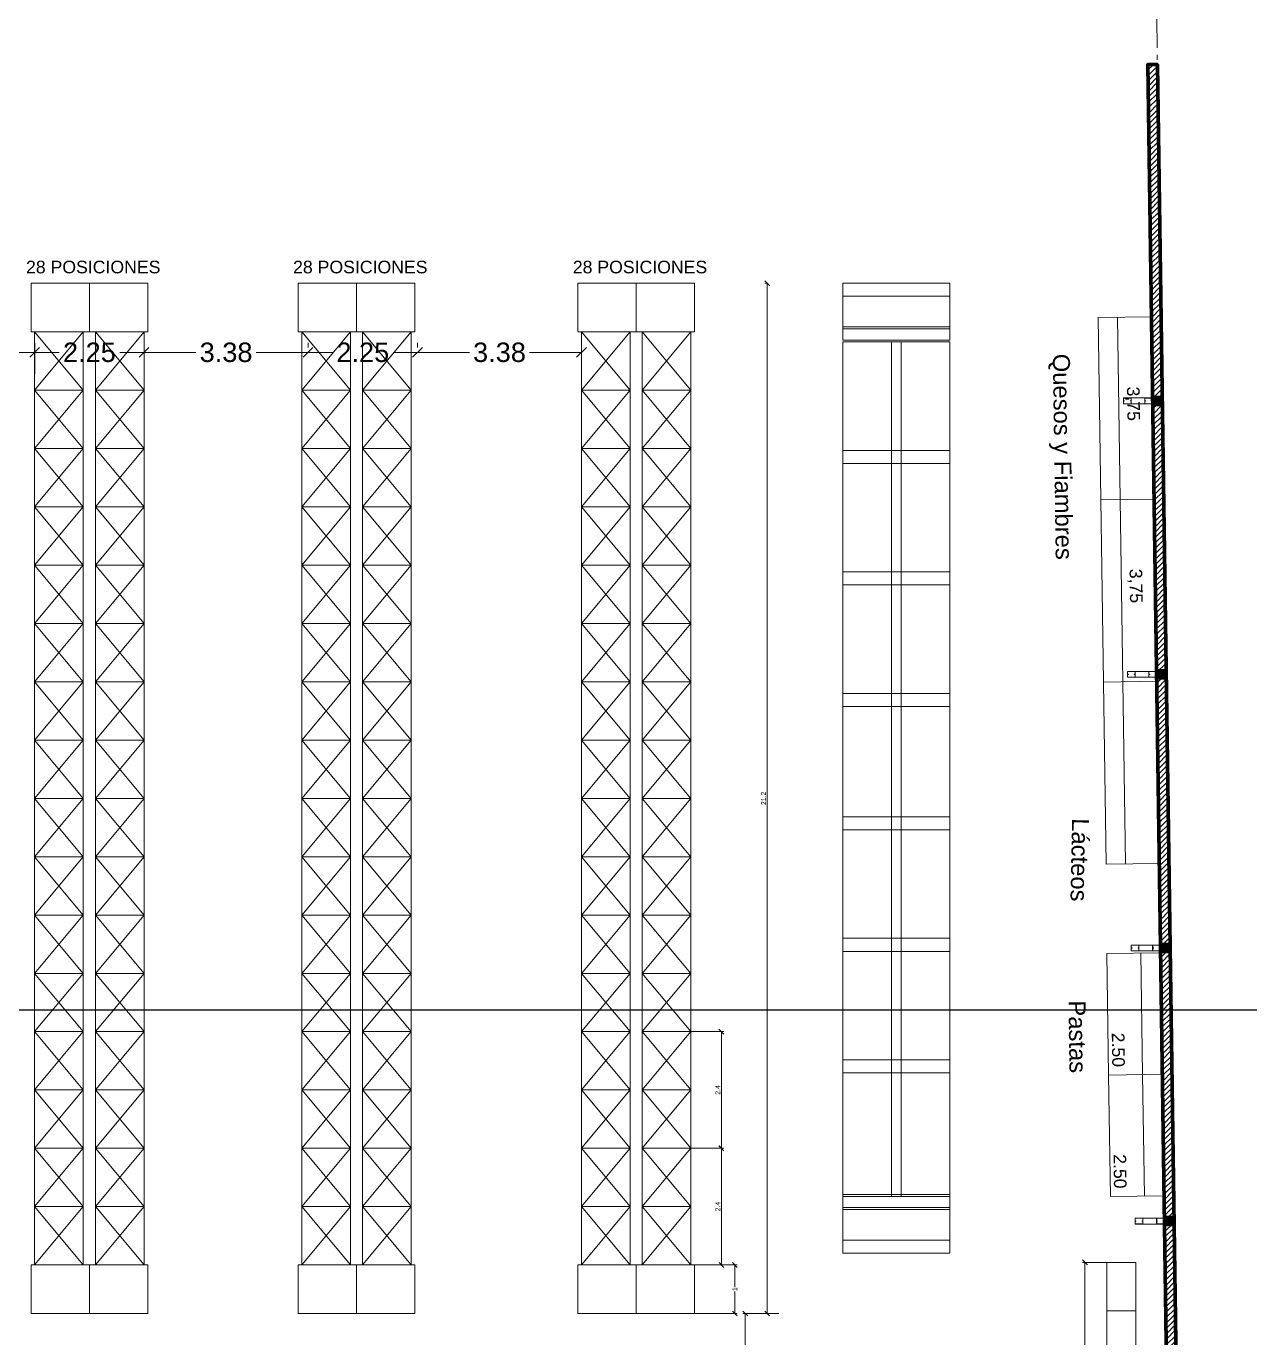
# Model space of a CAD drawing. Header units: inches. Extents: x 2 to 337, y 2 to 182.
# Drawn here: x 272.05 to 297.22, y 63.4 to 90.39 of the extents above; entities that cross this region are included whole.
import ezdxf

# ---------------------------------------------------------------- set-up
doc = ezdxf.new("R2010")
doc.units = ezdxf.units.IN
doc.header["$MEASUREMENT"] = 0
doc.linetypes.add('ACAD_ISO10W100', pattern=[18, 12, -3, 0, -3])
for name, color, linetype, lineweight in [('01 eje', 30, 'ACAD_ISO10W100', 9), ('L COTAS', 1, 'Continuous', 9), ('L EQUIP', 6, 'Continuous', 9), ('l muro', 5, 'Continuous', 80), ('L PANELES', 136, 'Continuous', 50), ('LAVADO MU', 10, 'Continuous', 5), ('smr acero', 170, 'Continuous', 15)]:
    doc.layers.add(name, color=color, linetype=linetype, lineweight=lineweight)
doc.layers.add('01-COTAS ESTRUCTURA', color=9, linetype='Continuous')
doc.styles.add('2mm para 1.100', font='ARIAL.TTF')
doc.styles.add('ARIAL', font='ARIAL.TTF')
doc.styles.get("Standard").update_dxf_attribs({"font": 'ARIAL.TTF'})
doc.dimstyles.new('cotas 1.100', dxfattribs={"dimscale": 2, "dimtxt": 0.2, "dimasz": 0.1, "dimexe": 0.1, "dimexo": 0.05, "dimgap": 0.05, "dimtad": 0, "dimzin": 0, "dimdsep": 46, "dimtxsty": '2mm para 1.100', "dimblk": 'OBLIQUE', "dimcen": 0.09, "dimclrd": 256, "dimclre": 256, "dimclrt": 256, "dimaunit": 1, "dimadec": 3, "dimazin": 0, "dimtfac": 1, "dimtofl": 0, "dimtmove": 2, "dimatfit": 3, "dimfxl": 0, "dimtolj": 1, "dimtzin": 0, "dimlwd": -1, "dimlwe": -1, "dimarcsym": 0})
doc.dimstyles.new('cotas 1.50', dxfattribs={"dimscale": 0.5, "dimtxt": 0.2, "dimasz": 0.2, "dimexe": 0.1, "dimexo": 0, "dimgap": 0.05, "dimtad": 1, "dimdsep": 46, "dimtxsty": 'ARIAL', "dimblk": 'OBLIQUE', "dimcen": 0.09, "dimclrd": 256, "dimclre": 256, "dimclrt": 256, "dimadec": 0, "dimazin": 2, "dimtfac": 1, "dimtofl": 0, "dimtmove": 2, "dimatfit": 3, "dimfxl": 0, "dimtolj": 1, "dimtzin": 0, "dimlwd": -1, "dimlwe": -1, "dimarcsym": 0})

# ---------------------------------------------------------------- blocks, each defined once
blk = doc.blocks.new('terreno1')
at = {"layer": '01 eje', "ltscale": 0.05}
blk.add_line((2904.08, 736.346), (2902.361, 855.185), dxfattribs=at)
blk = doc.blocks.new('_Oblique')
at = {"color": 0, "linetype": 'ByBlock', "lineweight": -2}
blk.add_line((-0.5, -0.5), (0.5, 0.5), dxfattribs=at)
blk = doc.blocks.new('*D675')
at = {"layer": 'Defpoints', "color": 0}
for p in [(294.281, 64.956), (293.832, 59.876), (294.281, 59.876)]:
    blk.add_point(p, dxfattribs=at)
at = {"layer": 'L COTAS'}
for p, q in [((294.281, 64.956), (293.782, 64.956)), ((293.832, 64.956), (293.832, 59.876)), ((294.281, 59.876), (293.782, 59.876))]:
    blk.add_line(p, q, dxfattribs=at)
at = {"layer": 'L COTAS', "xscale": 0.1, "yscale": 0.1, "zscale": 0.1}
for p, rotation in [((293.832, 64.956), 90), ((293.832, 59.876), 270)]:
    blk.add_blockref('_Oblique', p, dxfattribs=dict(at, rotation=rotation))
at = {"layer": 'L COTAS', "insert": (293.756, 62.416), "char_height": 0.1, "attachment_point": 5, "rotation": 90, "style": 'ARIAL'}
blk.add_mtext('\\A1;5.08', dxfattribs=at)
blk = doc.blocks.new('congelados')
at = {"layer": 'L EQUIP', "linetype": 'ByBlock', "ltscale": 0.01}
for p, q in [((3418.445, 775.796), (3418.445, 769.316)), ((3418.445, 775.796), (3418.445, 757.046)), ((3420.645, 775.796), (3420.645, 757.046)), ((3420.645, 775.796), (3420.645, 769.586)), ((3420.645, 774.856), (3418.445, 774.856)), ((3420.645, 774.586), (3418.445, 774.586)), ((3420.645, 774.586), (3418.445, 774.586)), ((3419.445, 774.626), (3419.445, 757.046)), ((3419.645, 774.626), (3419.645, 757.046)), ((3420.645, 772.086), (3418.445, 772.086)), ((3420.645, 772.086), (3419.545, 772.086)), ((3420.645, 771.816), (3418.445, 771.816)), ((3420.645, 771.816), (3419.545, 771.816)), ((3420.645, 769.586), (3418.445, 769.586)), ((3420.645, 769.586), (3419.545, 769.586)), ((3420.645, 769.316), (3418.445, 769.316)), ((3420.645, 769.316), (3419.545, 769.316)), ((3420.645, 767.086), (3418.445, 767.086)), ((3420.645, 767.086), (3419.545, 767.086)), ((3420.645, 766.816), (3418.445, 766.816)), ((3420.645, 766.816), (3419.545, 766.816)), ((3420.645, 764.546), (3418.445, 764.546)), ((3420.645, 764.546), (3419.545, 764.546)), ((3420.645, 764.276), (3418.445, 764.276)), ((3420.645, 764.276), (3419.545, 764.276)), ((3420.645, 762.046), (3418.445, 762.046)), ((3420.645, 762.046), (3419.545, 762.046)), ((3420.645, 761.776), (3418.445, 761.776)), ((3420.645, 761.776), (3419.545, 761.776)), ((3420.645, 759.546), (3418.445, 759.546)), ((3420.645, 759.546), (3419.545, 759.546)), ((3420.645, 759.276), (3418.445, 759.276)), ((3420.645, 759.276), (3419.545, 759.276)), ((3420.645, 757.046), (3418.445, 757.046)), ((3420.645, 756.776), (3418.445, 756.776))]:
    blk.add_line(p, q, dxfattribs=at)
for points in [[(3420.645, 774.896), (3418.445, 774.896), (3418.445, 775.796), (3420.645, 775.796)], [(3420.645, 774.626), (3418.445, 774.626), (3418.445, 775.526), (3420.645, 775.526)], [(3420.645, 756.106), (3418.445, 756.106), (3418.445, 757.006), (3420.645, 757.006)], [(3420.645, 755.836), (3418.445, 755.836), (3418.445, 756.736), (3420.645, 756.736)]]:
    blk.add_lwpolyline(points, close=True, dxfattribs=at)
blk = doc.blocks.new('rack')
at = {"linetype": 'ByBlock', "ltscale": 0.01}
for p, q in [((0, 1.2), (1, 0)), ((1, 1.2), (0, 0))]:
    blk.add_line(p, q, dxfattribs=at)
blk.add_lwpolyline([(0, 0), (1, 0), (1, 1.2), (0, 1.2)], close=True, dxfattribs=at)
blk = doc.blocks.new('02')
at = {"layer": 'L EQUIP'}
for points in [[(3379.339, 790.694), (3379.339, 789.694), (3380.539, 789.694), (3380.539, 790.694), (3379.339, 790.694)], [(3380.539, 790.694), (3380.539, 789.694), (3381.739, 789.694), (3381.739, 790.694), (3380.539, 790.694)], [(3379.339, 770.494), (3379.339, 769.494), (3380.539, 769.494), (3380.539, 770.494), (3379.339, 770.494)], [(3380.539, 770.494), (3380.539, 769.494), (3381.739, 769.494), (3381.739, 770.494), (3380.539, 770.494)]]:
    blk.add_lwpolyline(points, dxfattribs=at)
at = {"layer": 'L EQUIP', "linetype": 'ByBlock', "ltscale": 0.01}
for p in [(3379.414, 788.494), (3379.414, 788.494), (3380.664, 788.494), (3379.414, 787.294), (3379.414, 787.294), (3380.664, 787.294), (3380.664, 787.294), (3379.414, 786.094), (3379.414, 786.094), (3380.664, 786.094), (3380.664, 786.094), (3379.414, 784.894), (3379.414, 784.894), (3380.664, 784.894), (3380.664, 784.894), (3379.414, 783.694), (3379.414, 783.694), (3380.664, 783.694), (3380.664, 783.694), (3379.414, 782.494), (3379.414, 782.494), (3380.664, 782.494), (3380.664, 782.494), (3379.414, 781.294), (3379.414, 781.294), (3380.664, 781.294), (3380.664, 781.294), (3379.414, 780.094), (3379.414, 780.094), (3380.664, 780.094), (3380.664, 780.094), (3379.414, 778.894), (3379.414, 778.894), (3380.664, 778.894), (3380.664, 778.894), (3379.414, 777.694), (3379.414, 777.694), (3380.664, 777.694), (3380.664, 777.694), (3379.414, 776.494), (3379.414, 776.494), (3380.664, 776.494), (3380.664, 776.494), (3379.414, 775.294), (3379.414, 775.294), (3380.664, 775.294), (3380.664, 775.294), (3379.414, 774.094), (3379.414, 774.094), (3380.664, 774.094), (3380.664, 774.094), (3379.414, 772.894), (3379.414, 772.894), (3380.664, 772.894), (3380.664, 772.894), (3379.414, 771.694), (3379.414, 771.694), (3380.664, 771.694), (3380.664, 771.694), (3379.414, 770.494), (3379.414, 770.494), (3380.664, 770.494), (3380.664, 770.494)]:
    blk.add_blockref('rack', p, dxfattribs=at)
at = {"layer": 'L EQUIP', "linetype": 'ByBlock', "ltscale": 0.01, "insert": (3379.236, 791.157), "char_height": 0.26, "width": 4.44912, "attachment_point": 1}
blk.add_mtext('28 POSICIONES', dxfattribs=at)
blk = doc.blocks.new('*D676')
at = {"layer": 'Defpoints', "color": 0}
for p in [(287.295, 85.104), (287.295, 63.904), (287.534, 63.904)]:
    blk.add_point(p, dxfattribs=at)
at = {"layer": 'L COTAS'}
for p, q in [((287.295, 85.104), (287.245, 85.104)), ((287.295, 85.104), (287.295, 63.904)), ((287.534, 63.904), (287.245, 63.904))]:
    blk.add_line(p, q, dxfattribs=at)
at = {"layer": 'L COTAS', "xscale": 0.1, "yscale": 0.1, "zscale": 0.1}
for p, rotation in [((287.295, 85.104), 90), ((287.295, 63.904), 270)]:
    blk.add_blockref('_Oblique', p, dxfattribs=dict(at, rotation=rotation))
at = {"layer": 'L COTAS', "insert": (287.219, 74.504), "char_height": 0.1, "attachment_point": 5, "rotation": 90, "style": 'ARIAL'}
blk.add_mtext('\\A1;21.2', dxfattribs=at)
blk = doc.blocks.new('*D677')
at = {"layer": 'Defpoints', "color": 0}
for p in [(287.295, 63.904), (286.743, 59.904), (286.844, 59.904)]:
    blk.add_point(p, dxfattribs=at)
at = {"layer": 'L COTAS'}
for p, q in [((287.295, 63.904), (286.794, 63.904)), ((286.844, 63.904), (286.844, 62.486)), ((286.844, 59.904), (286.844, 62.366)), ((286.743, 59.904), (286.894, 59.904))]:
    blk.add_line(p, q, dxfattribs=at)
at = {"layer": 'L COTAS', "xscale": 0.1, "yscale": 0.1, "zscale": 0.1}
for p, rotation in [((286.844, 63.904), 90), ((286.844, 59.904), 270)]:
    blk.add_blockref('_Oblique', p, dxfattribs=dict(at, rotation=rotation))
at = {"layer": 'L COTAS', "insert": (286.844, 62.426), "char_height": 0.1, "attachment_point": 5, "rotation": 90, "style": 'ARIAL'}
blk.add_mtext('\\A1;4', dxfattribs=at)
blk = doc.blocks.new('*D678')
at = {"layer": 'Defpoints', "color": 0}
for p in [(285.72, 69.704), (285.72, 67.304), (286.353, 67.304)]:
    blk.add_point(p, dxfattribs=at)
at = {"layer": 'L COTAS'}
for p, q in [((285.72, 69.704), (286.403, 69.704)), ((286.353, 69.704), (286.353, 67.304)), ((285.72, 67.304), (286.403, 67.304))]:
    blk.add_line(p, q, dxfattribs=at)
at = {"layer": 'L COTAS', "xscale": 0.1, "yscale": 0.1, "zscale": 0.1}
for p, rotation in [((286.353, 69.704), 90), ((286.353, 67.304), 270)]:
    blk.add_blockref('_Oblique', p, dxfattribs=dict(at, rotation=rotation))
at = {"layer": 'L COTAS', "insert": (286.278, 68.504), "char_height": 0.1, "attachment_point": 5, "rotation": 90, "style": 'ARIAL'}
blk.add_mtext('\\A1;2.4', dxfattribs=at)
blk = doc.blocks.new('*D679')
at = {"layer": 'Defpoints', "color": 0}
for p in [(285.721, 67.304), (285.721, 64.904), (286.354, 64.904)]:
    blk.add_point(p, dxfattribs=at)
at = {"layer": 'L COTAS'}
for p, q in [((285.721, 67.304), (286.404, 67.304)), ((286.354, 67.304), (286.354, 64.904)), ((285.721, 64.904), (286.404, 64.904))]:
    blk.add_line(p, q, dxfattribs=at)
at = {"layer": 'L COTAS', "xscale": 0.1, "yscale": 0.1, "zscale": 0.1}
for p, rotation in [((286.354, 67.304), 90), ((286.354, 64.904), 270)]:
    blk.add_blockref('_Oblique', p, dxfattribs=dict(at, rotation=rotation))
at = {"layer": 'L COTAS', "insert": (286.278, 66.104), "char_height": 0.1, "attachment_point": 5, "rotation": 90, "style": 'ARIAL'}
blk.add_mtext('\\A1;2.4', dxfattribs=at)
blk = doc.blocks.new('*D680')
at = {"layer": 'Defpoints', "color": 0}
for p in [(285.795, 64.904), (285.795, 63.904), (286.629, 63.904)]:
    blk.add_point(p, dxfattribs=at)
at = {"layer": 'L COTAS'}
for p, q in [((285.795, 64.904), (286.679, 64.904)), ((286.629, 64.904), (286.629, 64.447)), ((286.629, 63.904), (286.629, 64.36)), ((285.795, 63.904), (286.679, 63.904))]:
    blk.add_line(p, q, dxfattribs=at)
at = {"layer": 'L COTAS', "xscale": 0.1, "yscale": 0.1, "zscale": 0.1}
for p, rotation in [((286.629, 64.904), 90), ((286.629, 63.904), 270)]:
    blk.add_blockref('_Oblique', p, dxfattribs=dict(at, rotation=rotation))
at = {"layer": 'L COTAS', "insert": (286.629, 64.404), "char_height": 0.1, "attachment_point": 5, "rotation": 90, "style": 'ARIAL'}
blk.add_mtext('\\A1;1', dxfattribs=at)
blk = doc.blocks.new('*D686')
at = {"layer": 'Defpoints', "color": 0}
for p in [(268.85, 83.679), (272.225, 83.679), (272.225, 83.136)]:
    blk.add_point(p, dxfattribs=at)
at = {"layer": 'L COTAS'}
for p, q in [((268.85, 83.779), (268.85, 83.879)), ((268.85, 83.679), (269.917, 83.679)), ((272.225, 83.679), (271.157, 83.679)), ((272.225, 83.236), (272.225, 83.879))]:
    blk.add_line(p, q, dxfattribs=at)
at = {"layer": 'L COTAS', "xscale": 0.2, "yscale": 0.2, "zscale": 0.2, "rotation": 180}
blk.add_blockref('_Oblique', (268.85, 83.679), dxfattribs=at)
at = {"layer": 'L COTAS', "xscale": 0.2, "yscale": 0.2, "zscale": 0.2}
blk.add_blockref('_Oblique', (272.225, 83.679), dxfattribs=at)
at = {"layer": 'L COTAS', "insert": (270.537, 83.679), "char_height": 0.4, "attachment_point": 5, "style": '2mm para 1.100'}
blk.add_mtext('\\A1;3.38', dxfattribs=at)
blk = doc.blocks.new('*D687')
at = {"layer": 'Defpoints', "color": 0}
for p in [(274.475, 83.679), (277.85, 83.679), (277.85, 83.679)]:
    blk.add_point(p, dxfattribs=at)
at = {"layer": 'L COTAS'}
for p, q in [((274.475, 83.779), (274.475, 83.879)), ((274.475, 83.679), (275.542, 83.679)), ((277.85, 83.679), (276.782, 83.679)), ((277.85, 83.779), (277.85, 83.879))]:
    blk.add_line(p, q, dxfattribs=at)
at = {"layer": 'L COTAS', "xscale": 0.2, "yscale": 0.2, "zscale": 0.2, "rotation": 180}
blk.add_blockref('_Oblique', (274.475, 83.679), dxfattribs=at)
at = {"layer": 'L COTAS', "xscale": 0.2, "yscale": 0.2, "zscale": 0.2}
blk.add_blockref('_Oblique', (277.85, 83.679), dxfattribs=at)
at = {"layer": 'L COTAS', "insert": (276.162, 83.679), "char_height": 0.4, "attachment_point": 5, "style": '2mm para 1.100'}
blk.add_mtext('\\A1;3.38', dxfattribs=at)
blk = doc.blocks.new('*D688')
at = {"layer": 'Defpoints', "color": 0}
for p in [(280.1, 83.679), (283.475, 83.679), (283.475, 83.679)]:
    blk.add_point(p, dxfattribs=at)
at = {"layer": 'L COTAS'}
for p, q in [((280.1, 83.779), (280.1, 83.879)), ((280.1, 83.679), (281.167, 83.679)), ((283.475, 83.679), (282.407, 83.679)), ((283.475, 83.779), (283.475, 83.879))]:
    blk.add_line(p, q, dxfattribs=at)
at = {"layer": 'L COTAS', "xscale": 0.2, "yscale": 0.2, "zscale": 0.2, "rotation": 180}
blk.add_blockref('_Oblique', (280.1, 83.679), dxfattribs=at)
at = {"layer": 'L COTAS', "xscale": 0.2, "yscale": 0.2, "zscale": 0.2}
blk.add_blockref('_Oblique', (283.475, 83.679), dxfattribs=at)
at = {"layer": 'L COTAS', "insert": (281.787, 83.679), "char_height": 0.4, "attachment_point": 5, "style": '2mm para 1.100'}
blk.add_mtext('\\A1;3.38', dxfattribs=at)
blk = doc.blocks.new('*D691')
at = {"layer": 'Defpoints', "color": 0}
for p in [(272.225, 83.679), (274.475, 83.679), (274.475, 83.679)]:
    blk.add_point(p, dxfattribs=at)
at = {"layer": 'L COTAS'}
for p, q in [((272.225, 83.779), (272.225, 83.879)), ((272.225, 83.679), (272.725, 83.679)), ((274.475, 83.679), (273.974, 83.679)), ((274.475, 83.779), (274.475, 83.879))]:
    blk.add_line(p, q, dxfattribs=at)
at = {"layer": 'L COTAS', "xscale": 0.2, "yscale": 0.2, "zscale": 0.2, "rotation": 180}
blk.add_blockref('_Oblique', (272.225, 83.679), dxfattribs=at)
at = {"layer": 'L COTAS', "xscale": 0.2, "yscale": 0.2, "zscale": 0.2}
blk.add_blockref('_Oblique', (274.475, 83.679), dxfattribs=at)
at = {"layer": 'L COTAS', "insert": (273.35, 83.679), "char_height": 0.4, "attachment_point": 5, "style": '2mm para 1.100'}
blk.add_mtext('\\A1;2.25', dxfattribs=at)
blk = doc.blocks.new('*D692')
at = {"layer": 'Defpoints', "color": 0}
for p in [(277.85, 83.679), (280.1, 83.679), (280.1, 83.679)]:
    blk.add_point(p, dxfattribs=at)
at = {"layer": 'L COTAS'}
for p, q in [((277.85, 83.779), (277.85, 83.879)), ((277.85, 83.679), (278.35, 83.679)), ((280.1, 83.679), (279.599, 83.679)), ((280.1, 83.779), (280.1, 83.879))]:
    blk.add_line(p, q, dxfattribs=at)
at = {"layer": 'L COTAS', "xscale": 0.2, "yscale": 0.2, "zscale": 0.2, "rotation": 180}
blk.add_blockref('_Oblique', (277.85, 83.679), dxfattribs=at)
at = {"layer": 'L COTAS', "xscale": 0.2, "yscale": 0.2, "zscale": 0.2}
blk.add_blockref('_Oblique', (280.1, 83.679), dxfattribs=at)
at = {"layer": 'L COTAS', "insert": (278.975, 83.679), "char_height": 0.4, "attachment_point": 5, "style": '2mm para 1.100'}
blk.add_mtext('\\A1;2.25', dxfattribs=at)
blk = doc.blocks.new('HELA2')
at = {"layer": 'L EQUIP', "linetype": 'ByBlock', "ltscale": 0.01}
blk.add_line((3604.168, 760.894), (3606.668, 760.894), dxfattribs=at)
blk.add_lwpolyline([(3604.168, 761.294), (3606.668, 761.294), (3606.668, 760.194), (3604.168, 760.194)], close=True, dxfattribs=at)
at = {"layer": 'L EQUIP', "linetype": 'ByBlock', "ltscale": 0.01, "insert": (3605.8, 760.531), "char_height": 0.26, "width": 4.44912, "attachment_point": 1}
blk.add_mtext('2.50', dxfattribs=at)
blk = doc.blocks.new('base1')
at = {"layer": 'smr acero'}
h = blk.add_hatch(color=256, dxfattribs=at)
h.dxf.hatch_style = 1
h.paths.add_polyline_path([(4862.665, 1040.797), (4862.665, 1040.597), (4862.465, 1040.597), (4862.465, 1040.797)])
for p, q in [((4863.111, 1040.757), (4862.809, 1040.757)), ((4863.111, 1040.637), (4862.809, 1040.637))]:
    blk.add_line(p, q, dxfattribs=at)
blk.add_lwpolyline([(4862.465, 1040.597), (4862.665, 1040.597), (4862.665, 1040.797), (4862.465, 1040.797)], close=True, dxfattribs=at)
for points in [[(4862.819, 1040.757), (4862.671, 1040.757, 0.414214), (4862.665, 1040.751), (4862.665, 1040.703, 0.414214), (4862.671, 1040.697), (4862.685, 1040.697), (4862.685, 1040.699), (4862.673, 1040.699, -0.414214), (4862.667, 1040.705), (4862.667, 1040.749, -0.414214), (4862.673, 1040.755), (4862.817, 1040.755, -0.414214), (4862.823, 1040.749), (4862.823, 1040.705, -0.414214), (4862.817, 1040.699), (4862.805, 1040.699), (4862.805, 1040.697), (4862.819, 1040.697, 0.414214), (4862.825, 1040.703), (4862.825, 1040.751, 0.414214)], [(4862.819, 1040.637), (4862.671, 1040.637, -0.414214), (4862.665, 1040.643), (4862.665, 1040.691, -0.414214), (4862.671, 1040.697), (4862.685, 1040.697), (4862.685, 1040.695), (4862.673, 1040.695, 0.414214), (4862.667, 1040.689), (4862.667, 1040.645, 0.414214), (4862.673, 1040.639), (4862.817, 1040.639, 0.414214), (4862.823, 1040.645), (4862.823, 1040.689, 0.414214), (4862.817, 1040.695), (4862.805, 1040.695), (4862.805, 1040.697), (4862.819, 1040.697, -0.414214), (4862.825, 1040.691), (4862.825, 1040.643, -0.414214)], [(4863.111, 1040.757), (4863.259, 1040.757, -0.414214), (4863.265, 1040.751), (4863.265, 1040.703, -0.414214), (4863.259, 1040.697), (4863.245, 1040.697), (4863.245, 1040.699), (4863.257, 1040.699, 0.414214), (4863.263, 1040.705), (4863.263, 1040.749, 0.414214), (4863.257, 1040.755), (4863.113, 1040.755, 0.414214), (4863.107, 1040.749), (4863.107, 1040.705, 0.414214), (4863.113, 1040.699), (4863.125, 1040.699), (4863.125, 1040.697), (4863.111, 1040.697, -0.414214), (4863.105, 1040.703), (4863.105, 1040.751, -0.414214)], [(4863.111, 1040.637), (4863.259, 1040.637, 0.414214), (4863.265, 1040.643), (4863.265, 1040.691, 0.414214), (4863.259, 1040.697), (4863.245, 1040.697), (4863.245, 1040.695), (4863.257, 1040.695, -0.414214), (4863.263, 1040.689), (4863.263, 1040.645, -0.414214), (4863.257, 1040.639), (4863.113, 1040.639, -0.414214), (4863.107, 1040.645), (4863.107, 1040.689, -0.414214), (4863.113, 1040.695), (4863.125, 1040.695), (4863.125, 1040.697), (4863.111, 1040.697, 0.414214), (4863.105, 1040.691), (4863.105, 1040.643, 0.414214)]]:
    blk.add_lwpolyline(points, format="xyb", close=True, dxfattribs=at)

msp = doc.modelspace()

# ---------------------------------------------------------------- hatches: boundary and pattern name
at = {"layer": 'LAVADO MU'}
h = msp.add_hatch(dxfattribs=at)
h.set_pattern_fill('ANSI31', color=256, scale=0.025)
h.set_pattern_definition([(45, (-3196.89822, -701.39074), (-0.0561266008, 0.0561266008), [])])
h.paths.add_polyline_path([(295.088, 92.002), (295.288, 92.002), (294.851, 122.252), (294.651, 122.252)])
h.paths.add_polyline_path([(295.322, 89.602), (295.123, 89.602), (295.717, 48.505), (295.916, 48.505), (295.916, 48.505)])

# ---------------------------------------------------------------- linework, layer by layer
msp.add_lwpolyline([(238.092, 70.152), (315.602, 70.152), (315.602, 44.159), (238.092, 44.159)], close=True)
at = {"layer": 'L EQUIP', "linetype": 'ByBlock', "ltscale": 0.01}
for p, q in [((294.559, 80.652), (294.505, 84.402)), ((294.614, 76.903), (294.559, 80.652)), ((294.668, 73.153), (294.614, 76.903))]:
    msp.add_line(p, q, dxfattribs=at)
for points in [[(295.259, 80.662), (295.205, 84.412), (294.105, 84.396), (294.16, 80.647), (295.259, 80.662)], [(295.314, 76.913), (295.259, 80.662), (294.16, 80.647), (294.214, 76.897), (295.314, 76.913)], [(295.368, 73.163), (295.314, 76.913), (294.214, 76.897), (294.268, 73.147), (295.368, 73.163)]]:
    msp.add_lwpolyline(points, dxfattribs=at)
at = {"layer": 'L EQUIP'}
for points in [[(294.281, 63.956), (294.281, 64.956), (294.881, 64.956), (294.881, 63.956)], [(294.281, 62.956), (294.281, 63.956), (294.881, 63.956), (294.881, 62.956)]]:
    msp.add_lwpolyline(points, close=True, dxfattribs=at)
at = {"layer": 'l muro'}
msp.add_lwpolyline([(295.918, 48.505), (295.323, 89.602), (295.123, 89.602), (295.717, 48.505)], dxfattribs=at)

# ---------------------------------------------------------------- block references
at = {"layer": '01-COTAS ESTRUCTURA', "xscale": -1}
for p in [(5157.888, -958.015), (5157.97, -963.64), (5158.049, -969.271), (5158.131, -974.892)]:
    msp.add_blockref('base1', p, dxfattribs=at)
at = {"layer": 'L EQUIP'}
for p in [(-3107.19, -705.591), (-3101.695, -705.591), (-3095.94, -705.591)]:
    msp.add_blockref('02', p, dxfattribs=at)
at = {"layer": 'L EQUIP', "rotation": 180}
msp.add_blockref('congelados', (3709.498, 840.94), dxfattribs=at)
at = {"layer": 'l muro'}
msp.add_blockref('terreno1', (-2607.968, -701.391), dxfattribs=at)
at = {"layer": 'L PANELES', "rotation": 270.8285674404061}
for p in [(-517.95, 3664.109), (-517.914, 3661.609)]:
    msp.add_blockref('HELA2', p, dxfattribs=at)

# ---------------------------------------------------------------- texts
at = {"layer": 'L EQUIP', "linetype": 'ByBlock', "ltscale": 0.01, "attachment_point": 1}
for s, insert, char_height, width, rotation in [('Quesos y Fiambres', (293.521, 83.654), 0.35, 6.39684, 270.8286), ('3,75', (294.956, 82.978), 0.26, 4.44912, 270.8286), ('3,75', (295.01, 79.229), 0.26, 4.44912, 270.8286), ('Lácteos', (293.917, 74.09), 0.35, 6.39684, 268.972), ('Pastas', (293.844, 70.349), 0.35, 6.39684, 270.8286)]:
    msp.add_mtext(s, dxfattribs=dict(at, insert=insert, char_height=char_height, width=width, rotation=rotation))

# ---------------------------------------------------------------- dimensions: what is measured, and where the dimension line sits
at = {"layer": 'L COTAS'}
for base, p1, p2, picture, middle in [((287.295, 63.904), (287.295, 85.104), (287.534, 63.904), '*D676', (287.219, 74.504)), ((286.353, 67.304), (285.72, 69.704), (285.72, 67.304), '*D678', (286.278, 68.504)), ((286.354, 64.904), (285.721, 67.304), (285.721, 64.904), '*D679', (286.278, 66.104)), ((293.832, 59.876), (294.281, 64.956), (294.281, 59.876), '*D675', (293.756, 62.416))]:
    dim = msp.add_linear_dim(base=base, p1=p1, p2=p2, angle=90, dimstyle='cotas 1.50', dxfattribs=at)
    dim.commit()
    dim.dimension.update_dxf_attribs({"geometry": picture, "text_midpoint": middle})
for base, p1, p2, picture, middle in [((272.22474, 83.67855), (268.84969, 83.67855), (272.22474, 83.13596), '*D686', (270.53721, 83.67855)), ((274.475, 83.679), (272.225, 83.679), (274.475, 83.679), '*D691', (273.35, 83.679)), ((277.84974, 83.67855), (274.47469, 83.67855), (277.84974, 83.67855), '*D687', (276.16221, 83.67855)), ((280.1, 83.679), (277.85, 83.679), (280.1, 83.679), '*D692', (278.975, 83.679)), ((283.47474, 83.67855), (280.09969, 83.67855), (283.47474, 83.67855), '*D688', (281.78721, 83.67855))]:
    dim = msp.add_linear_dim(base=base, p1=p1, p2=p2, dimstyle='cotas 1.100', override={"dimfxl": 0.1, "dimarcsym": 1}, dxfattribs=at)
    dim.commit()
    dim.dimension.update_dxf_attribs({"geometry": picture, "text_midpoint": middle})
for base, p1, p2, picture, middle in [((286.629, 63.904), (285.795, 64.904), (285.795, 63.904), '*D680', (286.629, 64.404)), ((286.844, 59.904), (287.295, 63.904), (286.743, 59.904), '*D677', (286.844, 62.426))]:
    dim = msp.add_linear_dim(base=base, p1=p1, p2=p2, angle=90, dimstyle='cotas 1.50', dxfattribs=at)
    dim.commit()
    dim.dimension.update_dxf_attribs({"geometry": picture, "text_midpoint": middle, "dimtype": 160})

doc.saveas('drawing.dxf')
